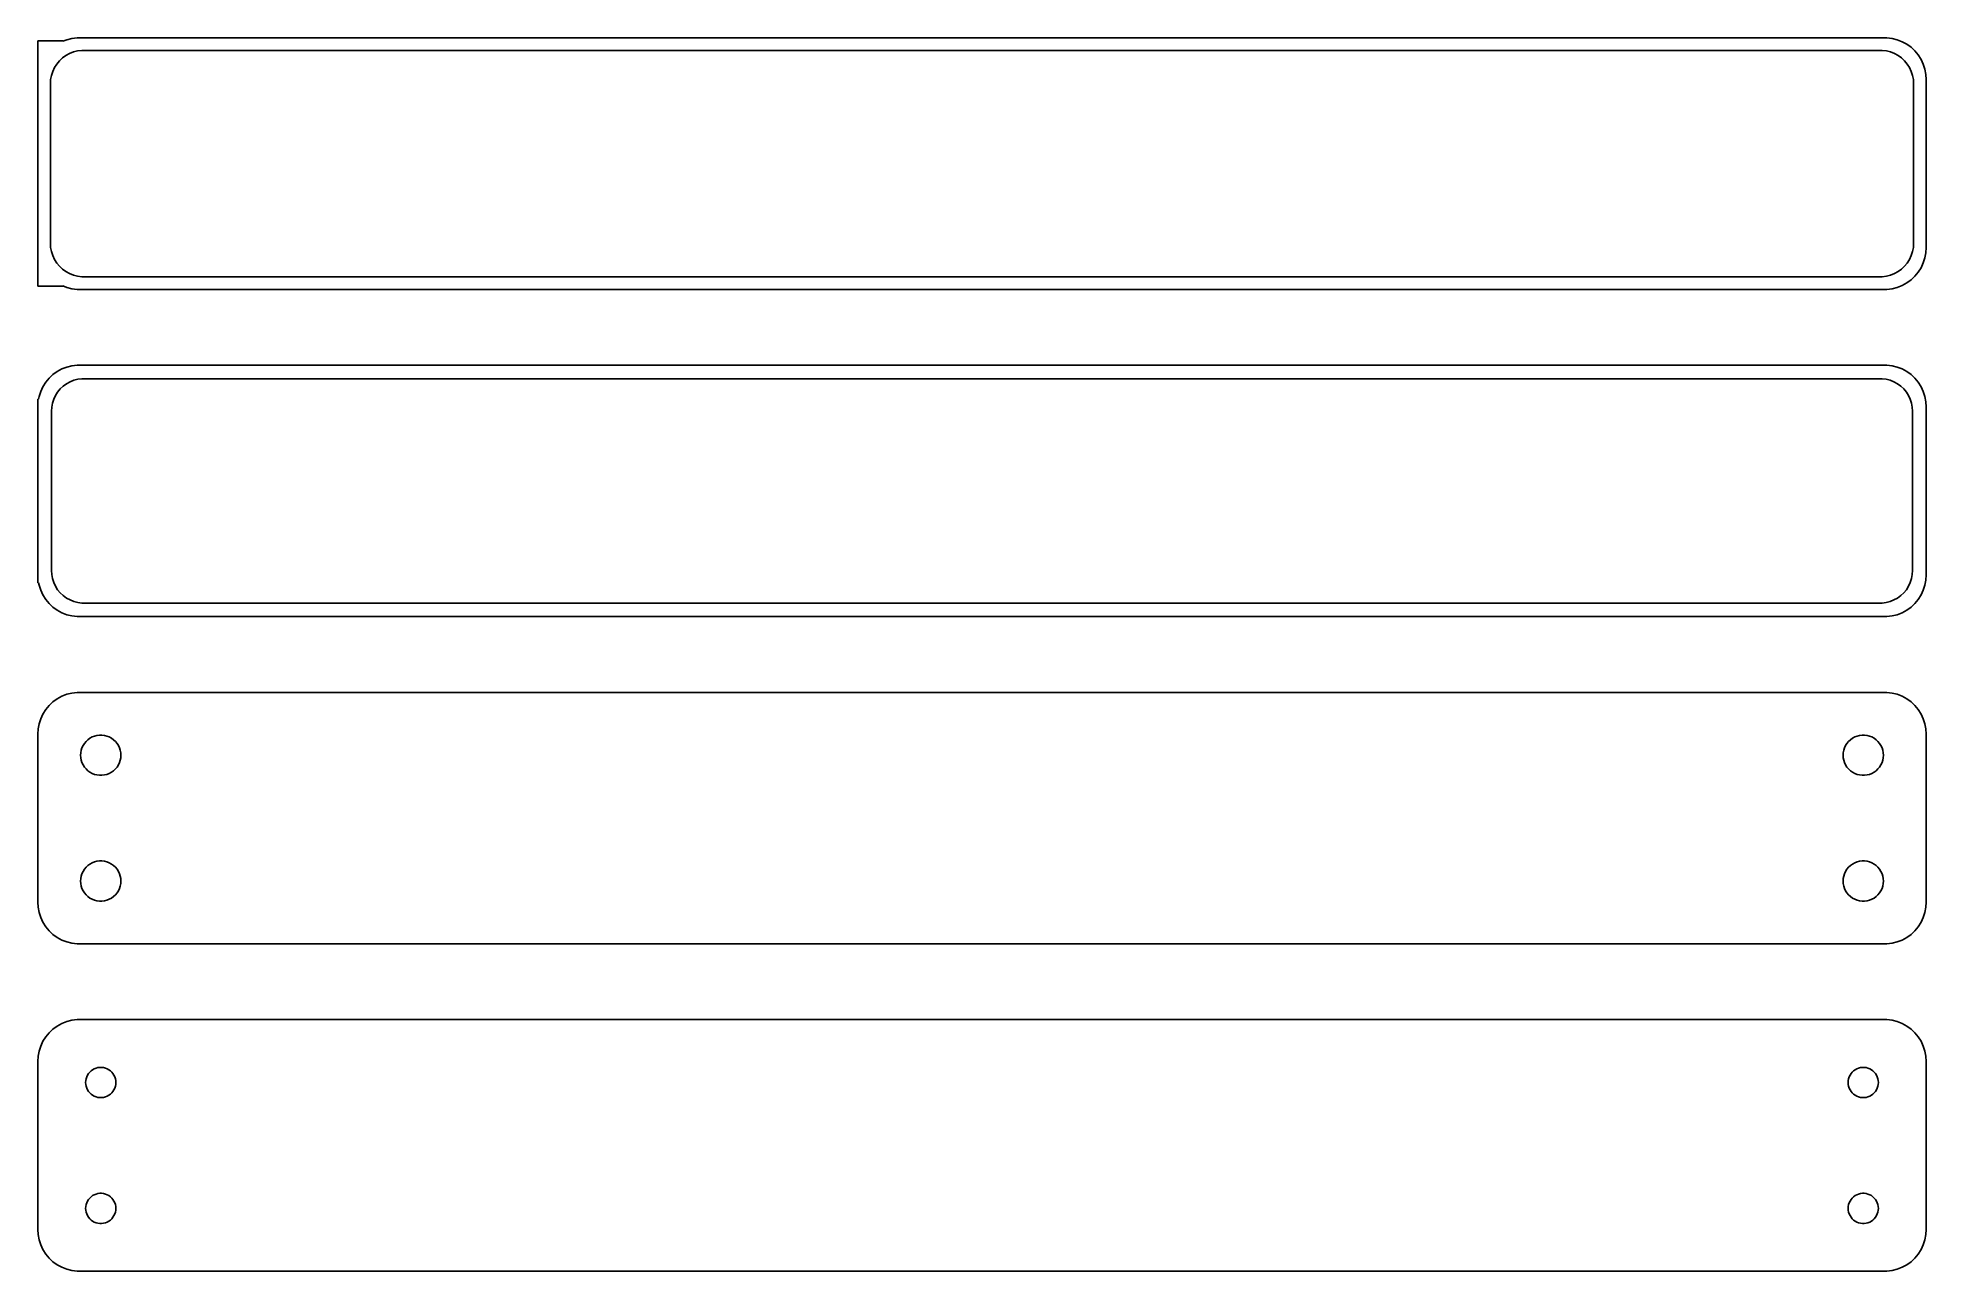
# Model space of a CAD drawing. Header units: metres. Extents: x -112 to 112, y 102 to 249.
import ezdxf

# ---------------------------------------------------------------- set-up
doc = ezdxf.new("R2010")
doc.units = ezdxf.units.M

msp = doc.modelspace()

# ---------------------------------------------------------------- linework, layer by layer
for p, q in [((-109.5, 248.615), (-112.5, 248.615)), ((-112.5, 248.615), (-112.5, 219.385)), ((-109.045, 248.755), (-109.5, 248.575)), ((-109.5, 248.575), (-109.5, 248.615)), ((-108.437, 248.911), (-109.045, 248.755)), ((-107.814, 248.99), (-108.437, 248.911)), ((107.814, 248.99), (-107.814, 248.99)), ((108.437, 248.911), (107.814, 248.99)), ((109.045, 248.755), (108.437, 248.911)), ((109.629, 248.524), (109.045, 248.755)), ((110.179, 248.222), (109.629, 248.524)), ((110.687, 247.853), (110.179, 248.222)), ((111.145, 247.423), (110.687, 247.853)), ((-110.719, 244.972), (-110.505, 245.427)), ((-110.505, 245.427), (-110.236, 245.851)), ((-110.236, 245.851), (-109.916, 246.238)), ((-109.916, 246.238), (-109.55, 246.582)), ((-109.55, 246.582), (-109.143, 246.877)), ((-109.143, 246.877), (-108.703, 247.119)), ((-108.703, 247.119), (-108.236, 247.304)), ((-108.236, 247.304), (-107.75, 247.429)), ((-107.75, 247.429), (-107.251, 247.492)), ((-107.251, 247.492), (107.251, 247.492)), ((107.251, 247.492), (107.75, 247.429)), ((107.75, 247.429), (108.236, 247.304)), ((108.236, 247.304), (108.703, 247.119)), ((108.703, 247.119), (109.143, 246.877)), ((109.143, 246.877), (109.55, 246.582)), ((109.55, 246.582), (109.916, 246.238)), ((109.916, 246.238), (110.236, 245.851)), ((110.236, 245.851), (110.505, 245.427)), ((110.505, 245.427), (110.719, 244.972)), ((111.545, 246.939), (111.145, 247.423)), ((111.882, 246.409), (111.545, 246.939)), ((112.149, 245.841), (111.882, 246.409)), ((112.343, 245.243), (112.149, 245.841)), ((-111, 243.5), (-110.968, 244.001)), ((-111, 224.5), (-111, 243.5)), ((-110.968, 244.001), (-110.874, 244.495)), ((-110.874, 244.495), (-110.719, 244.972)), ((110.719, 244.972), (110.874, 244.495)), ((110.874, 244.495), (110.968, 244.001)), ((110.968, 244.001), (111, 243.5)), ((111, 243.5), (111, 224.5)), ((112.461, 244.627), (112.343, 245.243)), ((112.5, 244), (112.461, 244.627)), ((112.5, 224), (112.5, 244)), ((-110.968, 223.999), (-111, 224.5)), ((-110.874, 223.505), (-110.968, 223.999)), ((-110.719, 223.028), (-110.874, 223.505)), ((-110.505, 222.573), (-110.719, 223.028)), ((110.719, 223.028), (110.505, 222.573)), ((110.874, 223.505), (110.719, 223.028)), ((110.968, 223.999), (110.874, 223.505)), ((111, 224.5), (110.968, 223.999)), ((112.149, 222.159), (112.343, 222.757)), ((112.343, 222.757), (112.461, 223.373)), ((112.461, 223.373), (112.5, 224)), ((-110.236, 222.149), (-110.505, 222.573)), ((-109.916, 221.762), (-110.236, 222.149)), ((-109.55, 221.418), (-109.916, 221.762)), ((-109.143, 221.123), (-109.55, 221.418)), ((-108.703, 220.881), (-109.143, 221.123)), ((-108.236, 220.696), (-108.703, 220.881)), ((-107.75, 220.571), (-108.236, 220.696)), ((-107.251, 220.508), (-107.75, 220.571)), ((107.251, 220.508), (-107.251, 220.508)), ((107.75, 220.571), (107.251, 220.508)), ((108.236, 220.696), (107.75, 220.571)), ((108.703, 220.881), (108.236, 220.696)), ((109.143, 221.123), (108.703, 220.881)), ((109.55, 221.418), (109.143, 221.123)), ((109.916, 221.762), (109.55, 221.418)), ((110.236, 222.149), (109.916, 221.762)), ((110.505, 222.573), (110.236, 222.149)), ((110.687, 220.147), (111.145, 220.577)), ((111.145, 220.577), (111.545, 221.061)), ((111.545, 221.061), (111.882, 221.591)), ((111.882, 221.591), (112.149, 222.159)), ((-112.5, 219.385), (-109.5, 219.385)), ((-109.5, 219.385), (-109.5, 219.425)), ((-109.5, 219.425), (-109.045, 219.245)), ((-109.045, 219.245), (-108.437, 219.089)), ((-108.437, 219.089), (-107.814, 219.01)), ((-107.814, 219.01), (107.814, 219.01)), ((107.814, 219.01), (108.437, 219.089)), ((108.437, 219.089), (109.045, 219.245)), ((109.045, 219.245), (109.629, 219.476)), ((109.629, 219.476), (110.179, 219.778)), ((110.179, 219.778), (110.687, 220.147)), ((-109.629, 209.524), (-110.179, 209.222)), ((-109.045, 209.755), (-109.629, 209.524)), ((-108.437, 209.911), (-109.045, 209.755)), ((-107.814, 209.99), (-108.437, 209.911)), ((107.814, 209.99), (-107.814, 209.99)), ((108.437, 209.911), (107.814, 209.99)), ((109.045, 209.755), (108.437, 209.911)), ((109.629, 209.524), (109.045, 209.755)), ((110.179, 209.222), (109.629, 209.524)), ((-111.882, 207.409), (-112.149, 206.841)), ((-111.545, 207.939), (-111.882, 207.409)), ((-111.145, 208.423), (-111.545, 207.939)), ((-110.687, 208.853), (-111.145, 208.423)), ((-110.179, 209.222), (-110.687, 208.853)), ((-110.133, 206.776), (-109.823, 207.151)), ((-109.823, 207.151), (-109.469, 207.484)), ((-109.469, 207.484), (-109.075, 207.77)), ((-109.075, 207.77), (-108.649, 208.004)), ((-108.649, 208.004), (-108.197, 208.183)), ((-108.197, 208.183), (-107.726, 208.304)), ((-107.726, 208.304), (-107.243, 208.365)), ((-107.243, 208.365), (107.243, 208.365)), ((107.243, 208.365), (107.726, 208.304)), ((107.726, 208.304), (108.197, 208.183)), ((108.197, 208.183), (108.649, 208.004)), ((108.649, 208.004), (109.075, 207.77)), ((109.075, 207.77), (109.469, 207.484)), ((109.469, 207.484), (109.823, 207.151)), ((109.823, 207.151), (110.133, 206.776)), ((110.687, 208.853), (110.179, 209.222)), ((111.145, 208.423), (110.687, 208.853)), ((111.545, 207.939), (111.145, 208.423)), ((111.882, 207.409), (111.545, 207.939)), ((112.149, 206.841), (111.882, 207.409)), ((-112.4, 205.944), (-112.5, 205.944)), ((-112.5, 205.944), (-112.5, 184.056)), ((-112.343, 206.243), (-112.4, 205.944)), ((-112.149, 206.841), (-112.343, 206.243)), ((-110.873, 204.5), (-110.842, 204.985)), ((-110.842, 204.985), (-110.751, 205.463)), ((-110.751, 205.463), (-110.601, 205.926)), ((-110.601, 205.926), (-110.394, 206.366)), ((-110.394, 206.366), (-110.133, 206.776)), ((110.133, 206.776), (110.394, 206.366)), ((110.394, 206.366), (110.601, 205.926)), ((110.601, 205.926), (110.751, 205.463)), ((110.751, 205.463), (110.842, 204.985)), ((110.842, 204.985), (110.873, 204.5)), ((112.343, 206.243), (112.149, 206.841)), ((112.461, 205.627), (112.343, 206.243)), ((112.5, 205), (112.461, 205.627)), ((112.5, 185), (112.5, 205)), ((-110.873, 185.5), (-110.873, 204.5)), ((110.873, 204.5), (110.873, 185.5)), ((-110.842, 185.015), (-110.873, 185.5)), ((-110.751, 184.537), (-110.842, 185.015)), ((-110.601, 184.074), (-110.751, 184.537)), ((110.751, 184.537), (110.601, 184.074)), ((110.842, 185.015), (110.751, 184.537)), ((110.873, 185.5), (110.842, 185.015)), ((112.461, 184.373), (112.5, 185)), ((-112.5, 184.056), (-112.4, 184.056)), ((-112.4, 184.056), (-112.343, 183.757)), ((-112.343, 183.757), (-112.149, 183.159)), ((-112.149, 183.159), (-111.882, 182.591)), ((-111.882, 182.591), (-111.545, 182.061)), ((-110.394, 183.634), (-110.601, 184.074)), ((-110.133, 183.224), (-110.394, 183.634)), ((-109.823, 182.849), (-110.133, 183.224)), ((-109.469, 182.516), (-109.823, 182.849)), ((-109.075, 182.23), (-109.469, 182.516)), ((109.469, 182.516), (109.075, 182.23)), ((109.823, 182.849), (109.469, 182.516)), ((110.133, 183.224), (109.823, 182.849)), ((110.394, 183.634), (110.133, 183.224)), ((110.601, 184.074), (110.394, 183.634)), ((111.545, 182.061), (111.882, 182.591)), ((111.882, 182.591), (112.149, 183.159)), ((112.149, 183.159), (112.343, 183.757)), ((112.343, 183.757), (112.461, 184.373)), ((-111.545, 182.061), (-111.145, 181.577)), ((-111.145, 181.577), (-110.687, 181.147)), ((-110.687, 181.147), (-110.179, 180.778)), ((-110.179, 180.778), (-109.629, 180.476)), ((-109.629, 180.476), (-109.045, 180.245)), ((-108.649, 181.996), (-109.075, 182.23)), ((-109.045, 180.245), (-108.437, 180.089)), ((-108.197, 181.817), (-108.649, 181.996)), ((-108.437, 180.089), (-107.814, 180.01)), ((-107.726, 181.696), (-108.197, 181.817)), ((-107.814, 180.01), (107.814, 180.01)), ((-107.243, 181.635), (-107.726, 181.696)), ((107.243, 181.635), (-107.243, 181.635)), ((107.726, 181.696), (107.243, 181.635)), ((108.197, 181.817), (107.726, 181.696)), ((107.814, 180.01), (108.437, 180.089)), ((108.649, 181.996), (108.197, 181.817)), ((108.437, 180.089), (109.045, 180.245)), ((109.075, 182.23), (108.649, 181.996)), ((109.045, 180.245), (109.629, 180.476)), ((109.629, 180.476), (110.179, 180.778)), ((110.179, 180.778), (110.687, 181.147)), ((110.687, 181.147), (111.145, 181.577)), ((111.145, 181.577), (111.545, 182.061)), ((-111.545, 168.939), (-111.882, 168.409)), ((-111.145, 169.423), (-111.545, 168.939)), ((-110.687, 169.853), (-111.145, 169.423)), ((-110.179, 170.222), (-110.687, 169.853)), ((-109.629, 170.524), (-110.179, 170.222)), ((-109.045, 170.755), (-109.629, 170.524)), ((-108.437, 170.911), (-109.045, 170.755)), ((-107.814, 170.99), (-108.437, 170.911)), ((107.814, 170.99), (-107.814, 170.99)), ((108.437, 170.911), (107.814, 170.99)), ((109.045, 170.755), (108.437, 170.911)), ((109.629, 170.524), (109.045, 170.755)), ((110.179, 170.222), (109.629, 170.524)), ((110.687, 169.853), (110.179, 170.222)), ((111.145, 169.423), (110.687, 169.853)), ((111.545, 168.939), (111.145, 169.423)), ((111.882, 168.409), (111.545, 168.939)), ((-112.461, 166.627), (-112.5, 166)), ((-112.343, 167.243), (-112.461, 166.627)), ((-112.149, 167.841), (-112.343, 167.243)), ((-111.882, 168.409), (-112.149, 167.841)), ((112.149, 167.841), (111.882, 168.409)), ((112.343, 167.243), (112.149, 167.841)), ((112.461, 166.627), (112.343, 167.243)), ((112.5, 166), (112.461, 166.627)), ((-112.5, 166), (-112.5, 146)), ((-107.325, 164.097), (-107.231, 164.383)), ((-107.231, 164.383), (-107.103, 164.656)), ((-107.103, 164.656), (-106.942, 164.911)), ((-106.942, 164.911), (-106.75, 165.143)), ((-106.75, 165.143), (-106.53, 165.349)), ((-106.53, 165.349), (-106.286, 165.526)), ((-106.286, 165.526), (-106.022, 165.672)), ((-106.022, 165.672), (-105.742, 165.783)), ((-105.742, 165.783), (-105.45, 165.857)), ((-105.45, 165.857), (-105.151, 165.895)), ((-105.151, 165.895), (-104.849, 165.895)), ((-104.849, 165.895), (-104.55, 165.857)), ((-104.55, 165.857), (-104.258, 165.783)), ((-104.258, 165.783), (-103.978, 165.672)), ((-103.978, 165.672), (-103.714, 165.526)), ((-103.714, 165.526), (-103.47, 165.349)), ((-103.47, 165.349), (-103.25, 165.143)), ((-103.25, 165.143), (-103.058, 164.911)), ((-103.058, 164.911), (-102.897, 164.656)), ((-102.897, 164.656), (-102.769, 164.383)), ((-102.769, 164.383), (-102.675, 164.097)), ((102.675, 164.097), (102.769, 164.383)), ((102.769, 164.383), (102.897, 164.656)), ((102.897, 164.656), (103.058, 164.911)), ((103.058, 164.911), (103.25, 165.143)), ((103.25, 165.143), (103.47, 165.349)), ((103.47, 165.349), (103.714, 165.526)), ((103.714, 165.526), (103.978, 165.672)), ((103.978, 165.672), (104.258, 165.783)), ((104.258, 165.783), (104.55, 165.857)), ((104.55, 165.857), (104.849, 165.895)), ((104.849, 165.895), (105.151, 165.895)), ((105.151, 165.895), (105.45, 165.857)), ((105.45, 165.857), (105.742, 165.783)), ((105.742, 165.783), (106.022, 165.672)), ((106.022, 165.672), (106.286, 165.526)), ((106.286, 165.526), (106.53, 165.349)), ((106.53, 165.349), (106.75, 165.143)), ((106.75, 165.143), (106.942, 164.911)), ((106.942, 164.911), (107.103, 164.656)), ((107.103, 164.656), (107.231, 164.383)), ((107.231, 164.383), (107.325, 164.097)), ((112.5, 146), (112.5, 166)), ((-107.4, 163.5), (-107.381, 163.801)), ((-107.381, 163.199), (-107.4, 163.5)), ((-107.381, 163.801), (-107.325, 164.097)), ((-107.325, 162.903), (-107.381, 163.199)), ((-107.231, 162.617), (-107.325, 162.903)), ((-107.103, 162.344), (-107.231, 162.617)), ((-106.942, 162.089), (-107.103, 162.344)), ((-106.75, 161.857), (-106.942, 162.089)), ((-103.058, 162.089), (-103.25, 161.857)), ((-102.897, 162.344), (-103.058, 162.089)), ((-102.769, 162.617), (-102.897, 162.344)), ((-102.675, 162.903), (-102.769, 162.617)), ((-102.675, 164.097), (-102.619, 163.801)), ((-102.619, 163.199), (-102.675, 162.903)), ((-102.619, 163.801), (-102.6, 163.5)), ((-102.6, 163.5), (-102.619, 163.199)), ((102.6, 163.5), (102.619, 163.801)), ((102.619, 163.199), (102.6, 163.5)), ((102.619, 163.801), (102.675, 164.097)), ((102.675, 162.903), (102.619, 163.199)), ((102.769, 162.617), (102.675, 162.903)), ((102.897, 162.344), (102.769, 162.617)), ((103.058, 162.089), (102.897, 162.344)), ((103.25, 161.857), (103.058, 162.089)), ((106.942, 162.089), (106.75, 161.857)), ((107.103, 162.344), (106.942, 162.089)), ((107.231, 162.617), (107.103, 162.344)), ((107.325, 162.903), (107.231, 162.617)), ((107.325, 164.097), (107.381, 163.801)), ((107.381, 163.199), (107.325, 162.903)), ((107.381, 163.801), (107.4, 163.5)), ((107.4, 163.5), (107.381, 163.199)), ((-106.53, 161.651), (-106.75, 161.857)), ((-106.286, 161.474), (-106.53, 161.651)), ((-106.022, 161.328), (-106.286, 161.474)), ((-105.742, 161.217), (-106.022, 161.328)), ((-105.45, 161.143), (-105.742, 161.217)), ((-105.151, 161.105), (-105.45, 161.143)), ((-104.849, 161.105), (-105.151, 161.105)), ((-104.55, 161.143), (-104.849, 161.105)), ((-104.258, 161.217), (-104.55, 161.143)), ((-103.978, 161.328), (-104.258, 161.217)), ((-103.714, 161.474), (-103.978, 161.328)), ((-103.47, 161.651), (-103.714, 161.474)), ((-103.25, 161.857), (-103.47, 161.651)), ((103.47, 161.651), (103.25, 161.857)), ((103.714, 161.474), (103.47, 161.651)), ((103.978, 161.328), (103.714, 161.474)), ((104.258, 161.217), (103.978, 161.328)), ((104.55, 161.143), (104.258, 161.217)), ((104.849, 161.105), (104.55, 161.143)), ((105.151, 161.105), (104.849, 161.105)), ((105.45, 161.143), (105.151, 161.105)), ((105.742, 161.217), (105.45, 161.143)), ((106.022, 161.328), (105.742, 161.217)), ((106.286, 161.474), (106.022, 161.328)), ((106.53, 161.651), (106.286, 161.474)), ((106.75, 161.857), (106.53, 161.651)), ((-106.022, 150.672), (-105.742, 150.783)), ((-105.742, 150.783), (-105.45, 150.857)), ((-105.45, 150.857), (-105.151, 150.895)), ((-105.151, 150.895), (-104.849, 150.895)), ((-104.849, 150.895), (-104.55, 150.857)), ((-104.55, 150.857), (-104.258, 150.783)), ((-104.258, 150.783), (-103.978, 150.672)), ((103.978, 150.672), (104.258, 150.783)), ((104.258, 150.783), (104.55, 150.857)), ((104.55, 150.857), (104.849, 150.895)), ((104.849, 150.895), (105.151, 150.895)), ((105.151, 150.895), (105.45, 150.857)), ((105.45, 150.857), (105.742, 150.783)), ((105.742, 150.783), (106.022, 150.672)), ((-107.4, 148.5), (-107.381, 148.801)), ((-107.381, 148.199), (-107.4, 148.5)), ((-107.381, 148.801), (-107.325, 149.097)), ((-107.325, 149.097), (-107.231, 149.383)), ((-107.231, 149.383), (-107.103, 149.656)), ((-107.103, 149.656), (-106.942, 149.911)), ((-106.942, 149.911), (-106.75, 150.143)), ((-106.75, 150.143), (-106.53, 150.349)), ((-106.53, 150.349), (-106.286, 150.526)), ((-106.286, 150.526), (-106.022, 150.672)), ((-103.978, 150.672), (-103.714, 150.526)), ((-103.714, 150.526), (-103.47, 150.349)), ((-103.47, 150.349), (-103.25, 150.143)), ((-103.25, 150.143), (-103.058, 149.911)), ((-103.058, 149.911), (-102.897, 149.656)), ((-102.897, 149.656), (-102.769, 149.383)), ((-102.769, 149.383), (-102.675, 149.097)), ((-102.675, 149.097), (-102.619, 148.801)), ((-102.619, 148.801), (-102.6, 148.5)), ((-102.6, 148.5), (-102.619, 148.199)), ((102.6, 148.5), (102.619, 148.801)), ((102.619, 148.199), (102.6, 148.5)), ((102.619, 148.801), (102.675, 149.097)), ((102.675, 149.097), (102.769, 149.383)), ((102.769, 149.383), (102.897, 149.656)), ((102.897, 149.656), (103.058, 149.911)), ((103.058, 149.911), (103.25, 150.143)), ((103.25, 150.143), (103.47, 150.349)), ((103.47, 150.349), (103.714, 150.526)), ((103.714, 150.526), (103.978, 150.672)), ((106.022, 150.672), (106.286, 150.526)), ((106.286, 150.526), (106.53, 150.349)), ((106.53, 150.349), (106.75, 150.143)), ((106.75, 150.143), (106.942, 149.911)), ((106.942, 149.911), (107.103, 149.656)), ((107.103, 149.656), (107.231, 149.383)), ((107.231, 149.383), (107.325, 149.097)), ((107.325, 149.097), (107.381, 148.801)), ((107.381, 148.801), (107.4, 148.5)), ((107.4, 148.5), (107.381, 148.199)), ((-107.325, 147.903), (-107.381, 148.199)), ((-107.231, 147.617), (-107.325, 147.903)), ((-107.103, 147.344), (-107.231, 147.617)), ((-106.942, 147.089), (-107.103, 147.344)), ((-106.75, 146.857), (-106.942, 147.089)), ((-106.53, 146.651), (-106.75, 146.857)), ((-106.286, 146.474), (-106.53, 146.651)), ((-106.022, 146.328), (-106.286, 146.474)), ((-105.742, 146.217), (-106.022, 146.328)), ((-103.978, 146.328), (-104.258, 146.217)), ((-103.714, 146.474), (-103.978, 146.328)), ((-103.47, 146.651), (-103.714, 146.474)), ((-103.25, 146.857), (-103.47, 146.651)), ((-103.058, 147.089), (-103.25, 146.857)), ((-102.897, 147.344), (-103.058, 147.089)), ((-102.769, 147.617), (-102.897, 147.344)), ((-102.675, 147.903), (-102.769, 147.617)), ((-102.619, 148.199), (-102.675, 147.903)), ((102.675, 147.903), (102.619, 148.199)), ((102.769, 147.617), (102.675, 147.903)), ((102.897, 147.344), (102.769, 147.617)), ((103.058, 147.089), (102.897, 147.344)), ((103.25, 146.857), (103.058, 147.089)), ((103.47, 146.651), (103.25, 146.857)), ((103.714, 146.474), (103.47, 146.651)), ((103.978, 146.328), (103.714, 146.474)), ((104.258, 146.217), (103.978, 146.328)), ((106.022, 146.328), (105.742, 146.217)), ((106.286, 146.474), (106.022, 146.328)), ((106.53, 146.651), (106.286, 146.474)), ((106.75, 146.857), (106.53, 146.651)), ((106.942, 147.089), (106.75, 146.857)), ((107.103, 147.344), (106.942, 147.089)), ((107.231, 147.617), (107.103, 147.344)), ((107.325, 147.903), (107.231, 147.617)), ((107.381, 148.199), (107.325, 147.903)), ((-112.5, 146), (-112.461, 145.373)), ((-112.461, 145.373), (-112.343, 144.757)), ((-112.343, 144.757), (-112.149, 144.159)), ((-112.149, 144.159), (-111.882, 143.591)), ((-105.45, 146.143), (-105.742, 146.217)), ((-105.151, 146.105), (-105.45, 146.143)), ((-104.849, 146.105), (-105.151, 146.105)), ((-104.55, 146.143), (-104.849, 146.105)), ((-104.258, 146.217), (-104.55, 146.143)), ((104.55, 146.143), (104.258, 146.217)), ((104.849, 146.105), (104.55, 146.143)), ((105.151, 146.105), (104.849, 146.105)), ((105.45, 146.143), (105.151, 146.105)), ((105.742, 146.217), (105.45, 146.143)), ((111.882, 143.591), (112.149, 144.159)), ((112.149, 144.159), (112.343, 144.757)), ((112.343, 144.757), (112.461, 145.373)), ((112.461, 145.373), (112.5, 146)), ((-111.882, 143.591), (-111.545, 143.061)), ((-111.545, 143.061), (-111.145, 142.577)), ((-111.145, 142.577), (-110.687, 142.147)), ((-110.687, 142.147), (-110.179, 141.778)), ((-110.179, 141.778), (-109.629, 141.476)), ((109.629, 141.476), (110.179, 141.778)), ((110.179, 141.778), (110.687, 142.147)), ((110.687, 142.147), (111.145, 142.577)), ((111.145, 142.577), (111.545, 143.061)), ((111.545, 143.061), (111.882, 143.591)), ((-109.629, 141.476), (-109.045, 141.245)), ((-109.045, 141.245), (-108.437, 141.089)), ((-108.437, 141.089), (-107.814, 141.01)), ((-107.814, 141.01), (107.814, 141.01)), ((107.814, 141.01), (108.437, 141.089)), ((108.437, 141.089), (109.045, 141.245)), ((109.045, 141.245), (109.629, 141.476)), ((-110.687, 130.853), (-111.145, 130.423)), ((-110.179, 131.222), (-110.687, 130.853)), ((-109.629, 131.524), (-110.179, 131.222)), ((-109.045, 131.755), (-109.629, 131.524)), ((-108.437, 131.911), (-109.045, 131.755)), ((-107.814, 131.99), (-108.437, 131.911)), ((107.814, 131.99), (-107.814, 131.99)), ((108.437, 131.911), (107.814, 131.99)), ((109.045, 131.755), (108.437, 131.911)), ((109.629, 131.524), (109.045, 131.755)), ((110.179, 131.222), (109.629, 131.524)), ((110.687, 130.853), (110.179, 131.222)), ((111.145, 130.423), (110.687, 130.853)), ((-112.149, 128.841), (-112.343, 128.243)), ((-111.882, 129.409), (-112.149, 128.841)), ((-111.545, 129.939), (-111.882, 129.409)), ((-111.145, 130.423), (-111.545, 129.939)), ((111.545, 129.939), (111.145, 130.423)), ((111.882, 129.409), (111.545, 129.939)), ((112.149, 128.841), (111.882, 129.409)), ((112.343, 128.243), (112.149, 128.841)), ((-112.461, 127.627), (-112.5, 127)), ((-112.5, 127), (-112.5, 107)), ((-112.343, 128.243), (-112.461, 127.627)), ((-106.147, 125.887), (-105.964, 126.02)), ((-105.964, 126.02), (-105.766, 126.129)), ((-105.766, 126.129), (-105.556, 126.212)), ((-105.556, 126.212), (-105.337, 126.268)), ((-105.337, 126.268), (-105.113, 126.296)), ((-105.113, 126.296), (-104.887, 126.296)), ((-104.887, 126.296), (-104.663, 126.268)), ((-104.663, 126.268), (-104.444, 126.212)), ((-104.444, 126.212), (-104.234, 126.129)), ((-104.234, 126.129), (-104.036, 126.02)), ((-104.036, 126.02), (-103.853, 125.887)), ((103.853, 125.887), (104.036, 126.02)), ((104.036, 126.02), (104.234, 126.129)), ((104.234, 126.129), (104.444, 126.212)), ((104.444, 126.212), (104.663, 126.268)), ((104.663, 126.268), (104.887, 126.296)), ((104.887, 126.296), (105.113, 126.296)), ((105.113, 126.296), (105.337, 126.268)), ((105.337, 126.268), (105.556, 126.212)), ((105.556, 126.212), (105.766, 126.129)), ((105.766, 126.129), (105.964, 126.02)), ((105.964, 126.02), (106.147, 125.887)), ((112.461, 127.627), (112.343, 128.243)), ((112.5, 127), (112.461, 127.627)), ((112.5, 107), (112.5, 127)), ((-106.8, 124.5), (-106.786, 124.726)), ((-106.786, 124.274), (-106.8, 124.5)), ((-106.786, 124.726), (-106.743, 124.948)), ((-106.743, 124.052), (-106.786, 124.274)), ((-106.743, 124.948), (-106.674, 125.163)), ((-106.674, 123.837), (-106.743, 124.052)), ((-106.674, 125.163), (-106.577, 125.367)), ((-106.577, 123.633), (-106.674, 123.837)), ((-106.577, 125.367), (-106.456, 125.558)), ((-106.456, 125.558), (-106.312, 125.732)), ((-106.312, 125.732), (-106.147, 125.887)), ((-103.853, 125.887), (-103.688, 125.732)), ((-103.688, 125.732), (-103.544, 125.558)), ((-103.544, 125.558), (-103.423, 125.367)), ((-103.423, 125.367), (-103.326, 125.163)), ((-103.326, 123.837), (-103.423, 123.633)), ((-103.326, 125.163), (-103.257, 124.948)), ((-103.257, 124.052), (-103.326, 123.837)), ((-103.257, 124.948), (-103.214, 124.726)), ((-103.214, 124.274), (-103.257, 124.052)), ((-103.214, 124.726), (-103.2, 124.5)), ((-103.2, 124.5), (-103.214, 124.274)), ((103.2, 124.5), (103.214, 124.726)), ((103.214, 124.274), (103.2, 124.5)), ((103.214, 124.726), (103.257, 124.948)), ((103.257, 124.052), (103.214, 124.274)), ((103.257, 124.948), (103.326, 125.163)), ((103.326, 123.837), (103.257, 124.052)), ((103.326, 125.163), (103.423, 125.367)), ((103.423, 123.633), (103.326, 123.837)), ((103.423, 125.367), (103.544, 125.558)), ((103.544, 125.558), (103.688, 125.732)), ((103.688, 125.732), (103.853, 125.887)), ((106.147, 125.887), (106.312, 125.732)), ((106.312, 125.732), (106.456, 125.558)), ((106.456, 125.558), (106.577, 125.367)), ((106.577, 125.367), (106.674, 125.163)), ((106.674, 123.837), (106.577, 123.633)), ((106.674, 125.163), (106.743, 124.948)), ((106.743, 124.052), (106.674, 123.837)), ((106.743, 124.948), (106.786, 124.726)), ((106.786, 124.274), (106.743, 124.052)), ((106.786, 124.726), (106.8, 124.5)), ((106.8, 124.5), (106.786, 124.274)), ((-106.456, 123.442), (-106.577, 123.633)), ((-106.312, 123.268), (-106.456, 123.442)), ((-106.147, 123.113), (-106.312, 123.268)), ((-105.964, 122.98), (-106.147, 123.113)), ((-105.766, 122.871), (-105.964, 122.98)), ((-105.556, 122.788), (-105.766, 122.871)), ((-105.337, 122.732), (-105.556, 122.788)), ((-105.113, 122.704), (-105.337, 122.732)), ((-104.887, 122.704), (-105.113, 122.704)), ((-104.663, 122.732), (-104.887, 122.704)), ((-104.444, 122.788), (-104.663, 122.732)), ((-104.234, 122.871), (-104.444, 122.788)), ((-104.036, 122.98), (-104.234, 122.871)), ((-103.853, 123.113), (-104.036, 122.98)), ((-103.688, 123.268), (-103.853, 123.113)), ((-103.544, 123.442), (-103.688, 123.268)), ((-103.423, 123.633), (-103.544, 123.442)), ((103.544, 123.442), (103.423, 123.633)), ((103.688, 123.268), (103.544, 123.442)), ((103.853, 123.113), (103.688, 123.268)), ((104.036, 122.98), (103.853, 123.113)), ((104.234, 122.871), (104.036, 122.98)), ((104.444, 122.788), (104.234, 122.871)), ((104.663, 122.732), (104.444, 122.788)), ((104.887, 122.704), (104.663, 122.732)), ((105.113, 122.704), (104.887, 122.704)), ((105.337, 122.732), (105.113, 122.704)), ((105.556, 122.788), (105.337, 122.732)), ((105.766, 122.871), (105.556, 122.788)), ((105.964, 122.98), (105.766, 122.871)), ((106.147, 123.113), (105.964, 122.98)), ((106.312, 123.268), (106.147, 123.113)), ((106.456, 123.442), (106.312, 123.268)), ((106.577, 123.633), (106.456, 123.442)), ((-106.674, 110.163), (-106.577, 110.367)), ((-106.577, 110.367), (-106.456, 110.558)), ((-106.456, 110.558), (-106.312, 110.732)), ((-106.312, 110.732), (-106.147, 110.887)), ((-106.147, 110.887), (-105.964, 111.02)), ((-105.964, 111.02), (-105.766, 111.129)), ((-105.766, 111.129), (-105.556, 111.212)), ((-105.556, 111.212), (-105.337, 111.268)), ((-105.337, 111.268), (-105.113, 111.296)), ((-105.113, 111.296), (-104.887, 111.296)), ((-104.887, 111.296), (-104.663, 111.268)), ((-104.663, 111.268), (-104.444, 111.212)), ((-104.444, 111.212), (-104.234, 111.129)), ((-104.234, 111.129), (-104.036, 111.02)), ((-104.036, 111.02), (-103.853, 110.887)), ((-103.853, 110.887), (-103.688, 110.732)), ((-103.688, 110.732), (-103.544, 110.558)), ((-103.544, 110.558), (-103.423, 110.367)), ((-103.423, 110.367), (-103.326, 110.163)), ((103.326, 110.163), (103.423, 110.367)), ((103.423, 110.367), (103.544, 110.558)), ((103.544, 110.558), (103.688, 110.732)), ((103.688, 110.732), (103.853, 110.887)), ((103.853, 110.887), (104.036, 111.02)), ((104.036, 111.02), (104.234, 111.129)), ((104.234, 111.129), (104.444, 111.212)), ((104.444, 111.212), (104.663, 111.268)), ((104.663, 111.268), (104.887, 111.296)), ((104.887, 111.296), (105.113, 111.296)), ((105.113, 111.296), (105.337, 111.268)), ((105.337, 111.268), (105.556, 111.212)), ((105.556, 111.212), (105.766, 111.129)), ((105.766, 111.129), (105.964, 111.02)), ((105.964, 111.02), (106.147, 110.887)), ((106.147, 110.887), (106.312, 110.732)), ((106.312, 110.732), (106.456, 110.558)), ((106.456, 110.558), (106.577, 110.367)), ((106.577, 110.367), (106.674, 110.163)), ((-106.8, 109.5), (-106.786, 109.726)), ((-106.786, 109.274), (-106.8, 109.5)), ((-106.786, 109.726), (-106.743, 109.948)), ((-106.743, 109.052), (-106.786, 109.274)), ((-106.743, 109.948), (-106.674, 110.163)), ((-106.674, 108.837), (-106.743, 109.052)), ((-106.577, 108.633), (-106.674, 108.837)), ((-106.456, 108.442), (-106.577, 108.633)), ((-106.312, 108.268), (-106.456, 108.442)), ((-106.147, 108.113), (-106.312, 108.268)), ((-105.964, 107.98), (-106.147, 108.113)), ((-103.853, 108.113), (-104.036, 107.98)), ((-103.688, 108.268), (-103.853, 108.113)), ((-103.544, 108.442), (-103.688, 108.268)), ((-103.423, 108.633), (-103.544, 108.442)), ((-103.326, 108.837), (-103.423, 108.633)), ((-103.326, 110.163), (-103.257, 109.948)), ((-103.257, 109.052), (-103.326, 108.837)), ((-103.257, 109.948), (-103.214, 109.726)), ((-103.214, 109.274), (-103.257, 109.052)), ((-103.214, 109.726), (-103.2, 109.5)), ((-103.2, 109.5), (-103.214, 109.274)), ((103.2, 109.5), (103.214, 109.726)), ((103.214, 109.274), (103.2, 109.5)), ((103.214, 109.726), (103.257, 109.948)), ((103.257, 109.052), (103.214, 109.274)), ((103.257, 109.948), (103.326, 110.163)), ((103.326, 108.837), (103.257, 109.052)), ((103.423, 108.633), (103.326, 108.837)), ((103.544, 108.442), (103.423, 108.633)), ((103.688, 108.268), (103.544, 108.442)), ((103.853, 108.113), (103.688, 108.268)), ((104.036, 107.98), (103.853, 108.113)), ((106.147, 108.113), (105.964, 107.98)), ((106.312, 108.268), (106.147, 108.113)), ((106.456, 108.442), (106.312, 108.268)), ((106.577, 108.633), (106.456, 108.442)), ((106.674, 108.837), (106.577, 108.633)), ((106.674, 110.163), (106.743, 109.948)), ((106.743, 109.052), (106.674, 108.837)), ((106.743, 109.948), (106.786, 109.726)), ((106.786, 109.274), (106.743, 109.052)), ((106.786, 109.726), (106.8, 109.5)), ((106.8, 109.5), (106.786, 109.274)), ((-112.5, 107), (-112.461, 106.373)), ((-112.461, 106.373), (-112.343, 105.757)), ((-112.343, 105.757), (-112.149, 105.159)), ((-105.766, 107.871), (-105.964, 107.98)), ((-105.556, 107.788), (-105.766, 107.871)), ((-105.337, 107.732), (-105.556, 107.788)), ((-105.113, 107.704), (-105.337, 107.732)), ((-104.887, 107.704), (-105.113, 107.704)), ((-104.663, 107.732), (-104.887, 107.704)), ((-104.444, 107.788), (-104.663, 107.732)), ((-104.234, 107.871), (-104.444, 107.788)), ((-104.036, 107.98), (-104.234, 107.871)), ((104.234, 107.871), (104.036, 107.98)), ((104.444, 107.788), (104.234, 107.871)), ((104.663, 107.732), (104.444, 107.788)), ((104.887, 107.704), (104.663, 107.732)), ((105.113, 107.704), (104.887, 107.704)), ((105.337, 107.732), (105.113, 107.704)), ((105.556, 107.788), (105.337, 107.732)), ((105.766, 107.871), (105.556, 107.788)), ((105.964, 107.98), (105.766, 107.871)), ((112.149, 105.159), (112.343, 105.757)), ((112.343, 105.757), (112.461, 106.373)), ((112.461, 106.373), (112.5, 107)), ((-112.149, 105.159), (-111.882, 104.591)), ((-111.882, 104.591), (-111.545, 104.061)), ((-111.545, 104.061), (-111.145, 103.577)), ((-111.145, 103.577), (-110.687, 103.147)), ((110.687, 103.147), (111.145, 103.577)), ((111.145, 103.577), (111.545, 104.061)), ((111.545, 104.061), (111.882, 104.591)), ((111.882, 104.591), (112.149, 105.159)), ((-110.687, 103.147), (-110.179, 102.778)), ((-110.179, 102.778), (-109.629, 102.476)), ((-109.629, 102.476), (-109.045, 102.245)), ((-109.045, 102.245), (-108.437, 102.089)), ((-108.437, 102.089), (-107.814, 102.01)), ((-107.814, 102.01), (107.814, 102.01)), ((107.814, 102.01), (108.437, 102.089)), ((108.437, 102.089), (109.045, 102.245)), ((109.045, 102.245), (109.629, 102.476)), ((109.629, 102.476), (110.179, 102.778)), ((110.179, 102.778), (110.687, 103.147))]:
    msp.add_line(p, q)

doc.saveas('drawing.dxf')
